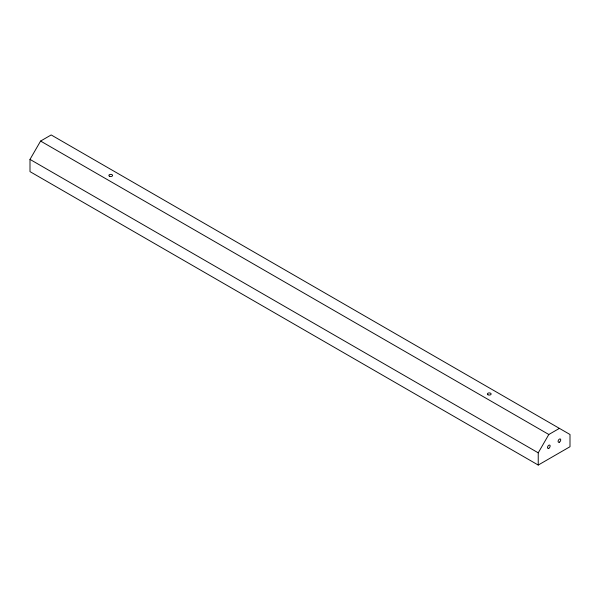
<?xml version="1.0" encoding="UTF-8"?>
<svg xmlns="http://www.w3.org/2000/svg" width="600" height="600" viewBox="0 0 600 600"><rect width="100%" height="100%" fill="white"/><g stroke="black" fill="none" stroke-linecap="round" stroke-linejoin="round"><path stroke-width="0.9" d="M30 159.398L40.59 141.06L51.18 134.947L570 434.49L570 446.715L538.237 465.053L30 171.623L30 159.398L538.237 452.827L538.237 465.053M538.237 452.827L548.82 434.49L559.41 428.377M40.59 141.06L548.82 434.49M548.82 448.275A1.875 1.08 -60 0 0 549.967 445.32A1.875 1.08 -60 0 0 547.68 446.647A1.875 1.08 -60 0 0 548.82 448.275M559.41 442.162A1.875 1.08 -60 0 0 560.558 439.207A1.875 1.08 -60 0 0 558.263 440.535A1.875 1.08 -60 0 0 559.41 442.162M109.41 176.212A1.875 1.08 0 0 0 112.545 175.725A1.875 1.08 0 0 0 110.25 174.405A1.875 1.08 0 0 0 109.41 176.212M487.942 394.755A1.875 1.08 0 0 0 491.07 394.268A1.875 1.08 0 0 0 488.783 392.947A1.875 1.08 0 0 0 487.942 394.755"/></g></svg>
